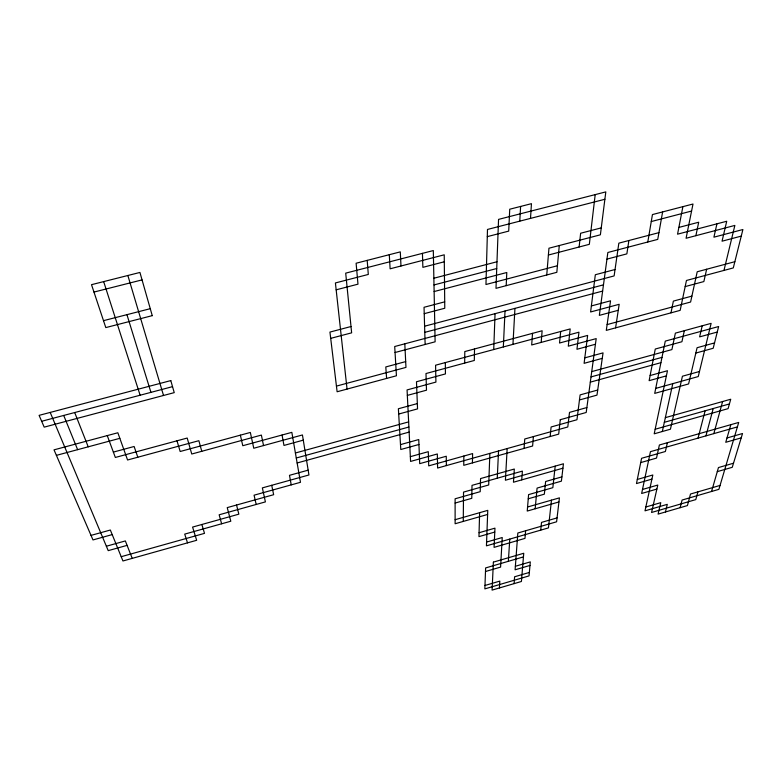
<?xml version="1.0" encoding="UTF-8"?>
<svg xmlns="http://www.w3.org/2000/svg" width="782" height="782" viewBox="0 0 782 782"><rect width="100%" height="100%" fill="white"/><g stroke="black" fill="none" stroke-linecap="round" stroke-linejoin="round"><path stroke-width="1.17" d="M463.267 521.428L463.531 492.103L488.701 484.967L489.874 453.404M463.853 456.033L463.765 465.329L532.61 446.004L533.392 436.591M464.684 363.073L464.791 351.577L542.131 330.766L541.173 342.408M472.426 462.895L472.602 453.589L428.712 465.867L428.292 451.673L410.345 456.668M474.527 348.958L474.312 360.473L425.995 373.532L426.483 390.198L407.344 395.399M479.62 512.689L478.955 536.628L494.771 532.063M493.725 349.544L495.055 313.67M497.264 478.213L498.525 450.979M503.344 346.944L505.016 311.021M506.189 285.655L506.795 272.507L434.127 291.549M499.434 587.947L499.815 581.114L484.977 585.474M507.166 448.555L505.407 480.236L563.441 463.785L561.398 481.155L537.078 488.085L535.181 508.769M512.953 344.354L514.947 308.382M519.786 221.15L520.607 206.448M508.349 561.31L509.786 539.091M530.509 218.393L531.457 203.672L509.727 209.224L508.711 231.11L487.294 236.633M514.097 583.626L514.605 576.774L529.355 572.444M521.741 479.884L522.386 471.106L472.015 485.358L471.781 498.32L455.114 503.051M524.057 448.409L524.751 439.005L567.791 426.972L569.511 412.388L586.871 407.549M532.532 333.347L531.682 344.97L578.963 332.194L576.95 349.28L595.434 344.256M525.602 530.763L524.976 538.397L494.068 547.361L494.957 528.153L479.063 532.728M546.745 274.971L548.954 248.217L600.381 234.815L605.815 191.893L498.554 219.39L495.993 288.343L556.833 272.312L559.286 245.528M540.743 530.128L541.515 522.396L557.058 517.899M550.137 436.522L551.105 426.972L576.96 419.748L580.107 394.9L597.702 390.032M560.694 331.49L559.531 343.034L587.644 335.419L584.105 363.327L602.267 358.361M551.476 500.148L548.446 527.899L486.443 545.846L487.763 510.363L455.124 519.698M555.191 466.131L552.845 487.685L528.593 494.615L527.234 511.057L558.944 501.946M579.13 246.995L580.635 233.241L601.26 227.875M595.2 194.62L589.335 244.326L548.397 255.03M615.59 327.853L619.178 304.296L590.606 311.969L595.327 274.736L615.043 269.516M628.894 240.514L626.861 253.876L606.949 259.116M647.799 242L652.442 214.571L692.999 204.024L686.078 238.275L734.865 225.421L723.966 270.425M662.618 211.922L657.74 239.39L607.849 252.488L599.344 315.371L618.259 310.288M682.891 206.653L677.554 234.18L726.722 221.257L722.05 241.198L741.258 236.115M670.995 312.849L673.37 301.109L691.894 296.114M695.872 235.695L698.707 222.225L678.864 227.425M662.325 431.517L672.774 383.649M684.338 330.688L681.933 341.724L655.267 349.036L649.128 380.658L666.391 375.878M667.369 442.72L665.384 451.497L641.582 458.291L636.48 483.559L651.924 479.112M706.645 269.243L703.859 281.569L685.169 286.583M716.928 223.838L713.907 237.181L742.9 229.527L733.291 267.923L686.459 280.474L680.164 310.366L606.285 330.375L610.537 300.806L591.378 305.938M702.216 325.801L699.626 336.876L717.26 332.047M665.443 511.966L667.29 504.351L645.003 510.832L652.823 474.987L637.31 479.444M680.115 507.694L682.09 500.05L718.893 489.346L738.716 422.436L659.382 444.987L656.518 458.086L640.712 462.592M698.062 438.106L705.11 410.814M705.951 435.857L713.223 408.527M697.906 491.868L695.784 499.61L651.572 512.474L657.789 485.055L642.501 489.464M713.829 433.619L722.607 401.528M711.552 491.477L718.462 467.558L733.506 463.218M730.838 424.675L725.745 442.299L741.199 437.881M515.377 566.266L530.313 561.896L529.033 575.894L484.85 588.885L485.622 567.937L523.451 556.901M529.991 565.435L515.113 569.795L517.831 533.011L556.598 521.799L559.423 497.87L527.567 507M485.495 571.505L500.588 567.097L502.23 537.527L486.58 542.053M656.87 489.073L641.651 493.471L650.448 451.664L737.387 426.913M717.28 471.634L732.265 467.304L742.529 433.521L727.006 437.959M645.834 506.99L660.77 502.65L658.082 514.116L687.437 505.563L690.506 494.019L720.046 485.436M528.251 498.779L544.35 494.175L545.621 481.507L561.896 476.873M487.606 514.448L455.124 523.754L455.114 498.789L480.207 491.673L480.568 478.564L514.312 469.034L513.461 482.23L562.923 468.193M665.355 417.647L730.73 399.24L728.091 408.644L655.16 429.24M664.329 422.309L729.401 403.962M121.21 556.696L204.503 533.363L201.873 524.487M655.717 388.4L698.248 376.562L711.131 323.367L675.374 333.132L671.914 349.583L591.739 371.606M106.372 546.227L125.345 540.939L132.226 558.377M127.095 545.367L108.219 550.636L50.204 412.427M308.157 470.158L289.477 475.329L291.236 484.869M400.492 444.606L418.751 439.552L419.699 463.658L446.268 456.248L446.356 465.593M650.125 375.526L667.466 370.727L654.202 433.815L670.428 429.22L682.432 376.22L699.479 371.489M91.025 535.387L110.35 530.03L122.95 560.977L196.663 540.294L192.587 527.078L238.842 514.165L236.555 505.025M418.947 444.479L400.785 449.513L398.38 408.761L417.344 403.58M579.462 399.973L596.979 395.115L603.049 352.877L584.799 357.863M112.207 534.595L92.99 539.932L54.017 449.855L117.847 432.759L127.574 459.992L198.863 440.696L201.766 451.302M295.401 452.993L408.644 421.889M296.27 458.008L408.898 427.021M591.016 376.904L661.992 357.374M714.533 342.917L697.085 347.716L688.6 383.942L654.71 393.385L665.277 341.118L718.638 326.524L713.194 348.264L695.833 353.053M297.131 462.973L409.142 432.094M590.312 382.144L660.917 362.672M303.279 440.149L283.974 445.437L282.058 435.027M398.693 414.049L417.549 408.888L416.483 381.763L445.437 373.923L445.32 362.594M336.436 386.103L405.966 367.393L404.812 343.826M113.361 452.094L134.123 446.493L137.818 457.226M607.115 324.589L690.604 302.028L697.212 271.765L734.855 261.706M395.057 352.506L435.115 341.802L433.316 250.553L345.703 273.143L351.636 332.839L330.698 338.362M56.402 455.359L119.832 438.331M405.682 361.607L385.8 366.944L386.591 378.42M424.773 332.36L603.469 284.834M602.629 291.08L394.705 346.514L396.435 375.771L337.12 391.762L329.945 332.076L351.01 326.524M424.225 313.67L444.772 308.245L444.235 254.815L390.12 268.803L389.289 254.697M41.661 421.283L172.529 386.65M424.597 326.211L614.124 275.919L618.836 243.153L658.933 232.645M557.439 265.733L485.964 284.511L487.489 229.449L604.887 199.273M444.704 301.852L424.04 307.287L425.134 344.461M433.863 278.226L496.981 261.765M651.259 221.55L691.581 211.042M434 284.931L496.726 268.529M336.162 289.819L357.98 284.169L356.113 263.231L400.296 251.872L400.99 265.997M444.303 261.784L422.867 267.346L422.446 253.358M103.498 320.669L150.271 308.685M93.977 292.067L142.05 279.888M63.713 415.447L77.633 449.66M74.701 412.544L88.219 446.825M107.261 435.594L115.345 457.46L187.201 438.047L191.756 454.019L261.374 435.085L263.534 445.574M103.664 281.608L140.125 395.223M187.514 542.864L184.708 534.116L230.807 521.223L227.23 507.616L273.651 494.703L271.716 485.299M126.938 314.657L150.946 392.359M127.867 275.499L163.526 395.477M176.996 440.804L180.173 451.497L250.338 432.456L253.759 448.242L302.438 434.958L308.939 474.977L262.361 487.89L265.401 501.897L219.155 514.791L221.619 523.793M240.367 435.154L242.782 445.72L291.833 432.358L300.483 482.308L254.072 495.192L256.193 504.468M347.052 389.084L335.41 282.947L368.302 274.443L367.198 260.377M493.383 562.121L492.083 590.107L521.418 581.476L523.745 553.265L493.383 562.121M560.264 419.709L558.69 434.127L437.607 468.047L437.334 453.971L410.579 461.429L407.07 389.925L435.916 382.095L435.584 365.214L570.186 328.929L568.299 346.172L596.197 338.606L586.207 412.476L560.264 419.709M170.799 380.59L39.1 415.359L44.193 427.138L174.239 392.632L170.799 380.59M152.255 315.645L105.805 327.59L91.514 284.677L139.929 272.449L152.255 315.645"/></g></svg>
